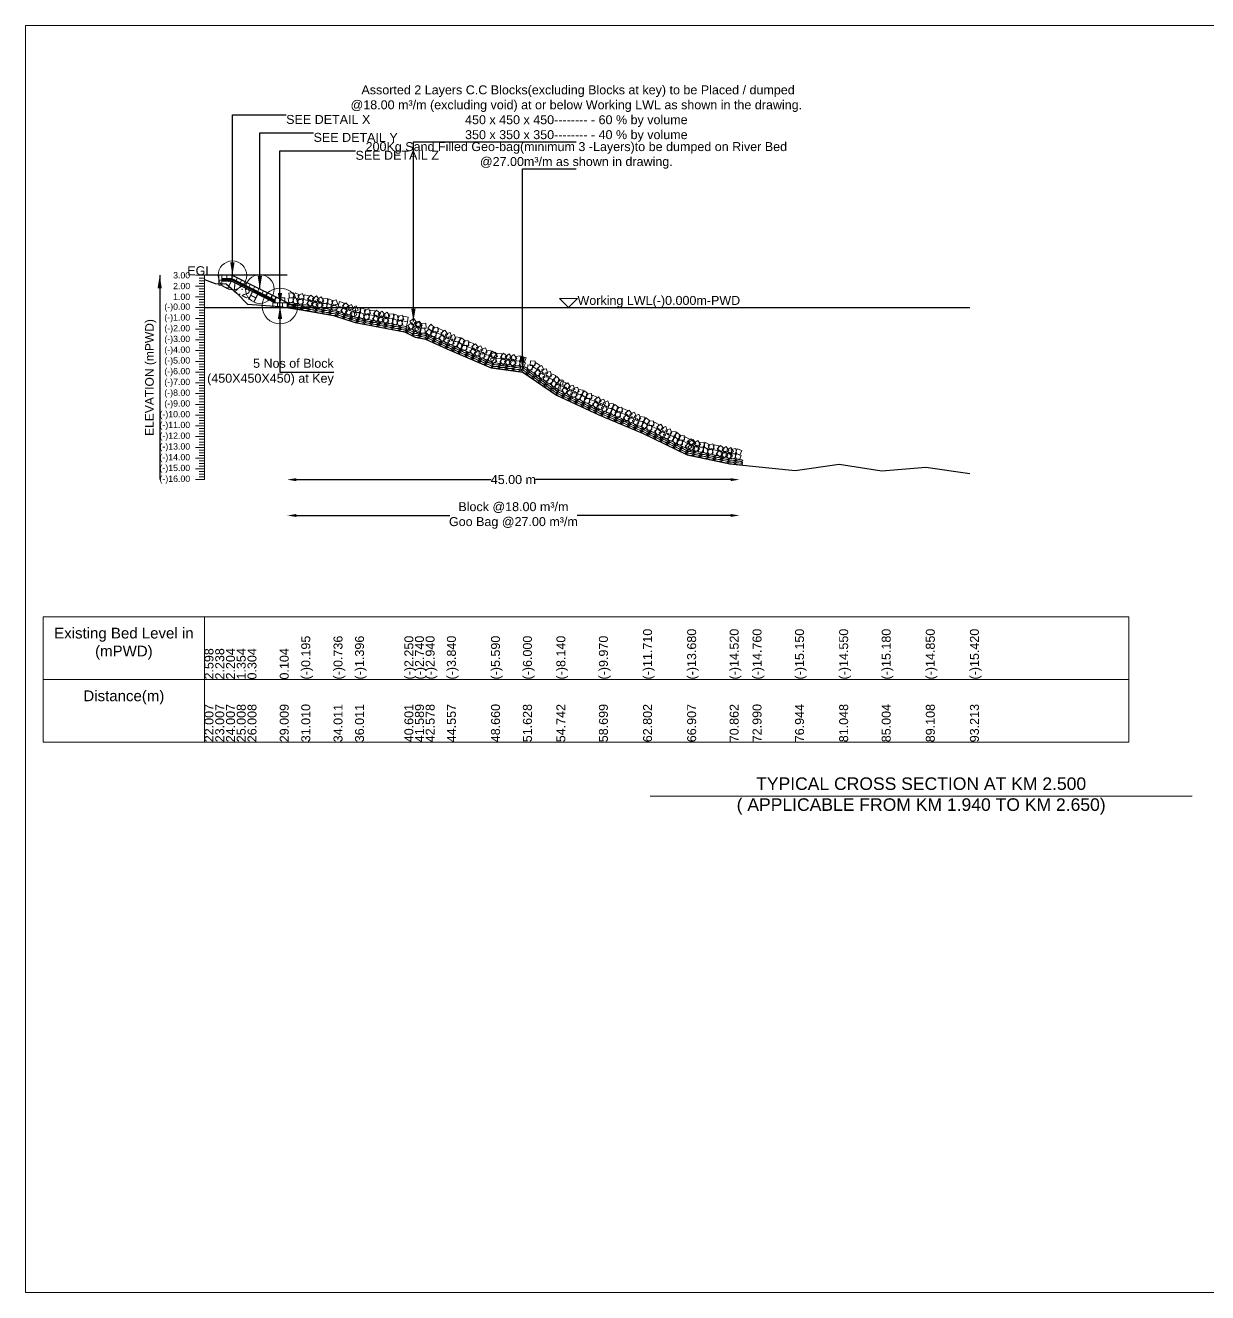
# Model space of a CAD drawing. Header units: inches. Extents: x 89000 to 845029, y -7071 to 0.
# Drawn here: x 235000 to 241599, y -7071 to 0 of the extents above; entities that cross this region are included whole.
import ezdxf

# ---------------------------------------------------------------- set-up
doc = ezdxf.new("R2010")
doc.units = ezdxf.units.IN
doc.header["$LTSCALE"] = 7
doc.header["$MEASUREMENT"] = 0
doc.header["$PDMODE"] = 3
for name, color, linetype, lineweight in [('Cross section Data Border', 7, 'Continuous', 9), ('Cross Section Labels', 7, 'Continuous', 9), ('Existing_Bed_Level for Xsection', 7, 'Continuous', 25), ('Long Section Labels', 7, 'Continuous', 9)]:
    doc.layers.add(name, color=color, linetype=linetype, lineweight=lineweight)
doc.styles.get("Standard").update_dxf_attribs({"font": 'arial.ttf'})
doc.dimstyles.new('Appron Lebeling Style', dxfattribs={"dimtxt": 50, "dimasz": 50, "dimexe": 0.18, "dimexo": 0.0625, "dimgap": 0.09, "dimtad": 0, "dimtih": 1, "dimtoh": 1, "dimdec": 4, "dimzin": 0, "dimdsep": 46, "dimtxsty": 'Standard', "dimcen": 0.09, "dimse1": 1, "dimse2": 1, "dimadec": 0, "dimazin": 0, "dimtfac": 1, "dimtdec": 4, "dimtofl": 0, "dimtmove": 0, "dimatfit": 3, "dimfxl": 1, "dimtolj": 1, "dimtzin": 0, "dimarcsym": 0})
doc.dimstyles.get("Standard").update_dxf_attribs({"dimtxt": 0.18, "dimasz": 0.18, "dimexe": 0.18, "dimexo": 0.0625, "dimgap": 0.09, "dimtad": 0, "dimtih": 1, "dimtoh": 1, "dimdec": 4, "dimzin": 0, "dimdsep": 46, "dimtxsty": 'Standard', "dimcen": 0.09, "dimadec": 0, "dimazin": 0, "dimtfac": 1, "dimtdec": 4, "dimtofl": 0, "dimtmove": 0, "dimatfit": 3, "dimfxl": 1, "dimtolj": 1, "dimtzin": 0, "dimarcsym": 0})

# ---------------------------------------------------------------- blocks, each defined once
blk = doc.blocks.new('*D57')
at = {"layer": 'Cross Section Labels', "color": 0, "lineweight": -2, "transparency": 16777216}
for p, q in [((236511.9, -2534.8), (237600.5, -2534.8)), ((238936.3, -2534.8), (237847.7, -2534.8))]:
    blk.add_line(p, q, dxfattribs=at)
at = {"layer": 'Cross Section Labels', "color": 0, "transparency": 16777216}
for points in [[(236511.9, -2526.5), (236511.9, -2543.1), (236461.9, -2534.8)], [(238936.3, -2526.5), (238936.3, -2543.1), (238986.3, -2534.8)]]:
    blk.add_solid(points, dxfattribs=at)
at = {"layer": 'Defpoints', "color": 0, "transparency": 16777216}
for p in [(236461.9, -1574.8), (238986.3, -2452.2), (238986.3, -2534.8)]:
    blk.add_point(p, dxfattribs=at)
at = {"layer": 'Cross Section Labels', "color": 0, "transparency": 16777216, "insert": (237724.1, -2534.8), "char_height": 50, "attachment_point": 5}
blk.add_mtext('\\A1;45.00 m', dxfattribs=at)
blk = doc.blocks.new('*D58')
at = {"layer": 'Cross Section Labels', "color": 0, "lineweight": -2, "transparency": 16777216}
for p, q in [((236511.9, -2734.8), (237368.5, -2734.8)), ((238936.3, -2734.8), (238079.7, -2734.8))]:
    blk.add_line(p, q, dxfattribs=at)
at = {"layer": 'Cross Section Labels', "color": 0, "transparency": 16777216}
for points in [[(236511.9, -2726.5), (236511.9, -2743.1), (236461.9, -2734.8)], [(238936.3, -2726.5), (238936.3, -2743.1), (238986.3, -2734.8)]]:
    blk.add_solid(points, dxfattribs=at)
at = {"layer": 'Defpoints', "color": 0, "transparency": 16777216}
for p in [(236461.9, -1574.8), (238986.3, -2452.2), (238986.3, -2734.8)]:
    blk.add_point(p, dxfattribs=at)
at = {"layer": 'Cross Section Labels', "color": 0, "transparency": 16777216, "insert": (237724.1, -2734.8), "char_height": 50, "attachment_point": 5}
blk.add_mtext('\\A1;Block @18.00 m³/m ^JGoo Bag @27.00 m³/m ', dxfattribs=at)

msp = doc.modelspace()

# ---------------------------------------------------------------- linework, layer by layer
at = {"layer": 'Cross section Data Border'}
msp.add_lwpolyline([(235100, -3300), (241160.05038, -3300), (241160.05038, -4000), (235100, -4000)], close=True, dxfattribs=at)
for points in [[(236000, -3300), (236000, -4000)], [(235100, -3650), (241160.05038, -3650)]]:
    msp.add_lwpolyline(points, dxfattribs=at)
at = {"layer": 'Cross Section Labels'}
for points in [[(235000, 0), (245000, 0), (245000, -7071), (235000, -7071)], [(238031.88248, -1574.8), (238081.88248, -1524.8), (237981.88248, -1524.8)]]:
    msp.add_lwpolyline(points, close=True, dxfattribs=at)
msp.add_lwpolyline([(238488, -4300), (240000, -4300), (241512, -4300)], dxfattribs=at)
for centre, radius in [((236155.88248, -1394.8), 80), ((236308.88248, -1471.3), 80), ((236421.38248, -1565.8), 100)]:
    msp.add_circle(centre, radius, dxfattribs=at)
at = {"layer": 'Existing_Bed_Level for Xsection'}
for points in [[(236461.88248, -1394.8), (236000, -1394.8)], [(236515.88248, -1574.8), (236159.6831, -1396.70031), (236155.88248, -1394.8), (236151.63325, -1394.8), (236097.63325, -1394.8)], [(236097.63325, -1412.8), (236151.63325, -1412.8), (236394.38248, -1534.17461)], [(236000, -1418.92), (236060.01863, -1440.52), (236120.03725, -1442.56), (236180.05588, -1493.56), (236240.07451, -1556.56), (236420.13039, -1568.56), (236540.16764, -1586.5), (236720.22353, -1618.96), (236840.26078, -1658.56), (237115.67264, -1709.8), (237174.95808, -1739.2), (237234.27688, -1751.2), (237353.0057, -1805.2), (237599.20128, -1910.2), (237777.26973, -1934.8), (237964.13487, -2063.2), (238201.53376, -2173), (238447.70178, -2277.4), (238694.01958, -2395.6), (238931.30704, -2446), (239058.96779, -2460.4), (239296.21244, -2483.8), (239542.48844, -2447.8), (239779.82863, -2485.6), (240026.04795, -2465.8), (240272.37027, -2500)], [(236097.63325, -1418.8), (236150.21685, -1418.8), (236394.38248, -1540.88282)], [(236097.63325, -1424.8), (236148.80044, -1424.8), (236394.38248, -1547.59102)], [(236000, -1574.8), (240272.37027, -1574.8)]]:
    msp.add_lwpolyline(points, dxfattribs=at)
at = {"layer": 'Long Section Labels'}
for points in [[(236000, -1394.8), (235950, -1394.8)], [(236000, -1409.8), (235970, -1409.8)], [(236000, -2534.8), (236000, -2474.8), (236000, -2414.8), (236000, -2354.8), (236000, -2294.8), (236000, -2234.8), (236000, -2174.8), (236000, -2114.8), (236000, -2054.8), (236000, -1994.8), (236000, -1934.8), (236000, -1874.8), (236000, -1814.8), (236000, -1754.8), (236000, -1694.8), (236000, -1634.8), (236000, -1574.8), (236000, -1514.8), (236000, -1454.8), (236000, -1394.8)], [(236000, -1454.8), (235950, -1454.8)], [(236000, -1424.8), (235970, -1424.8)], [(236000, -1439.8), (235970, -1439.8)], [(236000, -1469.8), (235970, -1469.8)], [(236000, -1484.8), (235970, -1484.8)], [(236000, -1514.8), (235950, -1514.8)], [(236000, -1499.8), (235970, -1499.8)], [(236000, -1529.8), (235970, -1529.8)], [(236000, -1544.8), (235970, -1544.8)], [(236000, -1574.8), (235950, -1574.8)], [(236000, -1559.8), (235970, -1559.8)], [(236000, -1589.8), (235970, -1589.8)], [(236000, -1604.8), (235970, -1604.8)], [(236000, -1619.8), (235970, -1619.8)], [(236000, -1634.8), (235950, -1634.8)], [(236000, -1694.8), (235950, -1694.8)], [(236000, -1649.8), (235970, -1649.8)], [(236000, -1664.8), (235970, -1664.8)], [(236000, -1679.8), (235970, -1679.8)], [(236000, -1754.8), (235950, -1754.8)], [(236000, -1709.8), (235970, -1709.8)], [(236000, -1724.8), (235970, -1724.8)], [(236000, -1739.8), (235970, -1739.8)], [(236000, -1814.8), (235950, -1814.8)], [(236000, -1769.8), (235970, -1769.8)], [(236000, -1784.8), (235970, -1784.8)], [(236000, -1799.8), (235970, -1799.8)], [(236000, -1829.8), (235970, -1829.8)], [(236000, -1874.8), (235950, -1874.8)], [(236000, -1844.8), (235970, -1844.8)], [(236000, -1859.8), (235970, -1859.8)], [(236000, -1889.8), (235970, -1889.8)], [(236000, -1904.8), (235970, -1904.8)], [(236000, -1934.8), (235950, -1934.8)], [(236000, -1919.8), (235970, -1919.8)], [(236000, -1949.8), (235970, -1949.8)], [(236000, -1964.8), (235970, -1964.8)], [(236000, -1979.8), (235970, -1979.8)], [(236000, -1994.8), (235950, -1994.8)], [(236000, -2009.8), (235970, -2009.8)], [(236000, -2024.8), (235970, -2024.8)], [(236000, -2039.8), (235970, -2039.8)], [(236000, -2054.8), (235950, -2054.8)], [(236000, -2114.8), (235950, -2114.8)], [(236000, -2069.8), (235970, -2069.8)], [(236000, -2084.8), (235970, -2084.8)], [(236000, -2099.8), (235970, -2099.8)], [(236000, -2174.8), (235950, -2174.8)], [(236000, -2129.8), (235970, -2129.8)], [(236000, -2144.8), (235970, -2144.8)], [(236000, -2159.8), (235970, -2159.8)], [(236000, -2189.8), (235970, -2189.8)], [(236000, -2234.8), (235950, -2234.8)], [(236000, -2204.8), (235970, -2204.8)], [(236000, -2219.8), (235970, -2219.8)], [(236000, -2249.8), (235970, -2249.8)], [(236000, -2294.8), (235950, -2294.8)], [(236000, -2264.8), (235970, -2264.8)], [(236000, -2279.8), (235970, -2279.8)], [(236000, -2309.8), (235970, -2309.8)], [(236000, -2324.8), (235970, -2324.8)], [(236000, -2354.8), (235950, -2354.8)], [(236000, -2339.8), (235970, -2339.8)], [(236000, -2369.8), (235970, -2369.8)], [(236000, -2384.8), (235970, -2384.8)], [(236000, -2399.8), (235970, -2399.8)], [(236000, -2414.8), (235950, -2414.8)], [(236000, -2474.8), (235950, -2474.8)], [(236000, -2429.8), (235970, -2429.8)], [(236000, -2444.8), (235970, -2444.8)], [(236000, -2459.8), (235970, -2459.8)], [(236000, -2534.8), (235950, -2534.8)], [(236000, -2489.8), (235970, -2489.8)], [(236000, -2504.8), (235970, -2504.8)], [(236000, -2519.8), (235970, -2519.8)]]:
    msp.add_lwpolyline(points, dxfattribs=at)
for points in [[(236097.63325, -1394.8), (236079.63325, -1394.8), (236079.63325, -1421.8), (236097.63325, -1421.8)], [(236124.63325, -1394.8), (236097.63325, -1394.8), (236097.63325, -1412.8), (236124.63325, -1412.8)], [(236151.63325, -1394.8), (236124.63325, -1394.8), (236124.63325, -1412.8), (236151.63325, -1412.8)], [(236183.83263, -1408.77508), (236159.6831, -1396.70031), (236151.63325, -1412.8), (236175.78279, -1424.87477)], [(236207.98217, -1420.84984), (236183.83263, -1408.77508), (236175.78279, -1424.87477), (236199.93232, -1436.94953)], [(236097.63325, -1421.8), (236079.63325, -1421.8), (236079.63325, -1448.8), (236097.63325, -1448.8)], [(236232.1317, -1432.92461), (236207.98217, -1420.84984), (236199.93232, -1436.94953), (236224.08186, -1449.0243)], [(236256.28124, -1444.99938), (236232.1317, -1432.92461), (236224.08186, -1449.0243), (236248.23139, -1461.09907)], [(236280.43077, -1457.07415), (236256.28124, -1444.99938), (236248.23139, -1461.09907), (236272.38093, -1473.17384)], [(236304.5803, -1469.14891), (236280.43077, -1457.07415), (236272.38093, -1473.17384), (236296.53046, -1485.2486)], [(236328.72984, -1481.22368), (236304.5803, -1469.14891), (236296.53046, -1485.2486), (236320.67999, -1497.32337)], [(236352.87937, -1493.29845), (236328.72984, -1481.22368), (236320.67999, -1497.32337), (236344.82953, -1509.39814)], [(236377.02891, -1505.37321), (236352.87937, -1493.29845), (236344.82953, -1509.39814), (236368.97906, -1521.4729)], [(236401.17844, -1517.44798), (236377.02891, -1505.37321), (236368.97906, -1521.4729), (236393.1286, -1533.54767)], [(236407.88248, -1547.8), (236380.88248, -1547.8), (236380.88248, -1574.8), (236407.88248, -1574.8)], [(236421.38248, -1520.8), (236394.38248, -1520.8), (236394.38248, -1547.8), (236421.38248, -1547.8)], [(236434.88248, -1547.8), (236407.88248, -1547.8), (236407.88248, -1574.8), (236434.88248, -1574.8)], [(236448.38248, -1520.8), (236421.38248, -1520.8), (236421.38248, -1547.8), (236448.38248, -1547.8)], [(236461.88248, -1547.8), (236434.88248, -1547.8), (236434.88248, -1574.8), (236461.88248, -1574.8)], [(236493.63471, -1518.23606), (236466.80888, -1521.29786), (236469.87068, -1548.1237), (236496.69651, -1545.0619)], [(236497.62563, -1491.53264), (236470.7998, -1494.59444), (236473.8616, -1521.42028), (236500.68743, -1518.35848)], [(236526.22096, -1530.17721), (236501.46252, -1519.40596), (236490.69127, -1544.16439), (236515.4497, -1554.93564)], [(236530.21188, -1503.47379), (236505.45344, -1492.70254), (236494.68219, -1517.46097), (236519.44062, -1528.23223)], [(236542.78293, -1523.6579), (236517.65571, -1533.53832), (236527.53613, -1558.66554), (236552.66335, -1548.78512)], [(236546.77385, -1496.95448), (236521.64663, -1506.83491), (236531.52705, -1531.96213), (236556.65427, -1522.0817)], [(236578.77463, -1534.93145), (236552.20297, -1530.14118), (236547.4127, -1556.71285), (236573.98436, -1561.50312)], [(236583.5649, -1508.35979), (236556.99324, -1503.56952), (236552.20297, -1530.14118), (236578.77463, -1534.93145)], [(236608.68984, -1549.00989), (236588.0628, -1531.58791), (236570.64082, -1552.21495), (236591.26786, -1569.63693)], [(236613.48011, -1522.43823), (236592.85307, -1505.01625), (236575.43109, -1525.64328), (236596.05813, -1543.06526)], [(236619.63171, -1536.61503), (236597.44934, -1552.00798), (236612.84228, -1574.19034), (236635.02465, -1558.7974)], [(236624.42198, -1510.04337), (236602.23961, -1525.43631), (236617.63255, -1547.61868), (236639.81492, -1532.22574)], [(236661.59901, -1563.57271), (236646.18841, -1541.40261), (236624.01831, -1556.81321), (236639.42891, -1578.98331)], [(236666.38928, -1537.00104), (236650.97868, -1514.83094), (236628.80858, -1530.24154), (236644.21918, -1552.41165)], [(236681.70533, -1550.40262), (236654.79971, -1552.65822), (236657.05532, -1579.56384), (236683.96093, -1577.30823)], [(236686.4956, -1523.83095), (236659.58998, -1526.08656), (236661.84559, -1552.99218), (236688.7512, -1550.73657)], [(236713.91865, -1563.31603), (236689.49452, -1551.80683), (236677.98532, -1576.23097), (236702.40945, -1587.74016)], [(236718.70892, -1536.74436), (236694.28479, -1525.23517), (236682.77559, -1549.6593), (236707.19972, -1561.1685)], [(236735.45903, -1530.72487), (236710.04669, -1539.847), (236719.16881, -1565.25933), (236744.58115, -1556.13721)], [(236779.85851, -1549.5487), (236754.21776, -1541.08987), (236745.75894, -1566.73063), (236771.39969, -1575.18945)], [(236807.51116, -1567.67197), (236789.52297, -1547.53681), (236769.3878, -1565.525), (236787.37599, -1585.66017)], [(236730.66876, -1557.29654), (236705.25642, -1566.41866), (236714.37854, -1591.831), (236739.79088, -1582.70887)], [(236771.39969, -1575.18945), (236745.75894, -1566.73063), (236737.30011, -1592.37138), (236762.94087, -1600.83021)], [(236799.05234, -1593.31273), (236781.06414, -1573.17756), (236760.92898, -1591.16576), (236778.91717, -1611.30092)], [(236811.61992, -1582.5697), (236787.50304, -1594.70956), (236799.6429, -1618.82643), (236823.75978, -1606.68657)], [(236820.07874, -1556.92894), (236795.96187, -1569.0688), (236808.10172, -1593.18568), (236832.2186, -1581.04582)], [(236849.4053, -1615.13096), (236837.24624, -1591.02376), (236813.13903, -1603.18282), (236825.29809, -1627.29002)], [(236857.86412, -1589.4902), (236845.70506, -1565.383), (236821.59786, -1577.54206), (236833.75692, -1601.64926)], [(236863.66936, -1601.23866), (236836.75157, -1603.34399), (236838.8569, -1630.26179), (236865.7747, -1628.15646)], [(236868.60793, -1574.69416), (236841.69014, -1576.79949), (236843.79547, -1603.71729), (236870.71326, -1601.61195)], [(236895.81008, -1614.33175), (236871.45059, -1602.68635), (236859.80519, -1627.04584), (236884.16468, -1638.69124)], [(236900.74865, -1587.78725), (236876.38916, -1576.14185), (236864.74376, -1600.50134), (236889.10325, -1612.14674)], [(236912.59353, -1608.40588), (236887.13066, -1617.38596), (236896.11074, -1642.84884), (236921.57361, -1633.86876)], [(236917.5321, -1581.86138), (236892.06922, -1590.84146), (236901.0493, -1616.30434), (236926.51218, -1607.32426)], [(236946.63817, -1619.76296), (236920.09367, -1614.82439), (236915.1551, -1641.3689), (236941.6996, -1646.30746)], [(236951.57674, -1593.21846), (236925.03224, -1588.27989), (236920.09367, -1614.82439), (236946.63817, -1619.76296)], [(236976.4743, -1634.00822), (236955.94486, -1616.47134), (236938.40798, -1637.00077), (236958.93741, -1654.53766)], [(236981.41287, -1607.46372), (236960.88343, -1589.92684), (236943.34655, -1610.45627), (236963.87598, -1627.99316)], [(236987.48521, -1621.67466), (236965.21723, -1636.9435), (236980.48607, -1659.21147), (237002.75404, -1643.94263)], [(236992.42378, -1595.13016), (236970.1558, -1610.399), (236985.42464, -1632.66697), (237007.69261, -1617.39813)], [(237034.23989, -1622.32175), (237018.95333, -1600.06595), (236996.69752, -1615.35251), (237011.98409, -1637.60832)], [(237054.41944, -1609.26414), (237027.50165, -1611.36947), (237029.60698, -1638.28726), (237056.52477, -1636.18193)], [(237086.56015, -1622.35722), (237062.20067, -1610.71182), (237050.55527, -1635.07131), (237074.91475, -1646.71671)], [(237103.34361, -1616.43136), (237077.88073, -1625.41144), (237086.86081, -1650.87432), (237112.32369, -1641.89424)], [(237137.38825, -1627.78844), (237110.84375, -1622.84987), (237105.90518, -1649.39437), (237132.44968, -1654.33294)], [(237029.30133, -1648.86626), (237014.01476, -1626.61045), (236991.75895, -1641.89701), (237007.04552, -1664.15282)], [(237049.48087, -1635.80864), (237022.56308, -1637.91397), (237024.66841, -1664.83176), (237051.5862, -1662.72643)], [(237081.62159, -1648.90173), (237057.2621, -1637.25633), (237045.6167, -1661.61581), (237069.97619, -1673.26121)], [(237098.40504, -1642.97586), (237072.94216, -1651.95594), (237081.92224, -1677.41882), (237107.38512, -1668.43874)], [(237132.44968, -1654.33294), (237105.90518, -1649.39437), (237100.96661, -1675.93887), (237127.51111, -1680.87744)], [(237171.76632, -1682.86447), (237156.8023, -1660.39053), (237134.32836, -1675.35456), (237149.29238, -1697.8285)], [(237183.7618, -1658.67546), (237168.79778, -1636.20152), (237146.32384, -1651.16554), (237161.28786, -1673.63948)], [(237185.72525, -1674.00415), (237160.13552, -1682.6161), (237168.74747, -1708.20583), (237194.3372, -1699.59388)], [(237197.72073, -1649.81514), (237172.131, -1658.42708), (237180.74294, -1684.01681), (237206.33267, -1675.40487)], [(237209.93779, -1701.2752), (237195.00156, -1678.78278), (237172.50914, -1693.71902), (237187.44537, -1716.21144)], [(237215.29136, -1674.81127), (237200.35512, -1652.31886), (237177.8627, -1667.25509), (237192.79894, -1689.74751)], [(237230.3193, -1688.53513), (237203.37185, -1690.21876), (237205.05548, -1717.16622), (237232.00293, -1715.48259)], [(237235.67287, -1662.07121), (237208.72541, -1663.75483), (237210.40904, -1690.70229), (237237.3565, -1689.01866)], [(237272.58733, -1709.69402), (237251.744, -1692.53141), (237234.58138, -1713.37474), (237255.42472, -1730.53736)], [(237283.76556, -1685.11665), (237262.92223, -1667.95404), (237245.75961, -1688.79737), (237266.60295, -1705.95999)], [(237301.48163, -1683.40161), (237274.60633, -1685.99357), (237277.19829, -1712.86887), (237304.07359, -1710.27691)], [(237331.79513, -1702.6139), (237307.21776, -1691.43567), (237296.03953, -1716.01304), (237320.6169, -1727.19127)], [(237290.3034, -1707.97898), (237263.4281, -1710.57094), (237266.02006, -1737.44624), (237292.89536, -1734.85428)], [(237320.6169, -1727.19127), (237296.03953, -1716.01304), (237284.8613, -1740.59041), (237309.43867, -1751.76864)], [(237346.15076, -1748.1947), (237330.4421, -1726.23478), (237308.48218, -1741.94345), (237324.19085, -1763.90336)], [(237357.32899, -1723.61733), (237341.62033, -1701.65741), (237319.66041, -1717.36608), (237335.36908, -1739.32599)], [(237359.80496, -1738.87163), (237334.51817, -1748.33618), (237343.98272, -1773.62298), (237369.26952, -1764.15842)], [(237370.98319, -1714.29425), (237345.6964, -1723.75881), (237355.16095, -1749.04561), (237380.44775, -1739.58105)], [(237393.13304, -1774.36236), (237383.05142, -1749.31519), (237358.00425, -1759.3968), (237368.08587, -1784.44398)], [(237403.72518, -1749.52677), (237393.64356, -1724.47959), (237368.59638, -1734.56121), (237378.678, -1759.60839)], [(237415.66898, -1766.00491), (237388.93743, -1762.20698), (237385.1395, -1788.93853), (237411.87105, -1792.73646)], [(237426.26111, -1741.16932), (237399.52956, -1737.37139), (237395.73163, -1764.10294), (237422.46318, -1767.90087)], [(237454.78594, -1760.93769), (237433.54139, -1744.27429), (237416.87799, -1765.51884), (237438.12254, -1782.18224)], [(237472.45634, -1758.80293), (237445.65008, -1762.03161), (237448.87877, -1788.83787), (237475.68503, -1785.60919)], [(237503.21701, -1777.29081), (237478.38142, -1766.69867), (237467.78929, -1791.53427), (237492.62488, -1802.1264)], [(237444.19381, -1785.77328), (237422.94926, -1769.10988), (237406.28585, -1790.35443), (237427.5304, -1807.01783)], [(237461.86421, -1783.63852), (237435.05795, -1786.86721), (237438.28663, -1813.67347), (237465.09289, -1810.44478)], [(237492.62488, -1802.1264), (237467.78929, -1791.53427), (237457.19715, -1816.36986), (237482.03274, -1826.96199)], [(237518.64973, -1822.51828), (237502.42462, -1800.93714), (237480.84348, -1817.16225), (237497.06859, -1838.74339)], [(237529.24187, -1797.68269), (237513.01676, -1776.10155), (237491.43561, -1792.32666), (237507.66073, -1813.9078)], [(237532.07896, -1812.87397), (237507.02377, -1822.93564), (237517.08543, -1847.99084), (237542.14063, -1837.92917)], [(237542.6711, -1788.03838), (237517.6159, -1798.10005), (237527.67757, -1823.15524), (237552.73277, -1813.09357)], [(237566.98219, -1848.50732), (237556.90057, -1823.46014), (237531.85339, -1833.54176), (237541.93501, -1858.58894)], [(237577.57432, -1823.67173), (237567.49271, -1798.62455), (237542.44553, -1808.70617), (237552.52715, -1833.75334)], [(237589.51812, -1840.14987), (237562.78657, -1836.35194), (237558.98864, -1863.08349), (237585.72019, -1866.88142)], [(237600.11026, -1815.31428), (237573.37871, -1811.51634), (237569.58078, -1838.24789), (237596.31233, -1842.04582)], [(237628.63509, -1835.08265), (237607.39054, -1818.41924), (237590.72713, -1839.66379), (237611.97168, -1856.3272)], [(237624.35411, -1823.28607), (237599.33786, -1833.44418), (237609.49597, -1858.46043), (237634.51222, -1848.30232)], [(237658.89148, -1833.04266), (237632.1455, -1829.34773), (237628.45056, -1856.09371), (237655.19654, -1859.78864)], [(237689.35964, -1845.88061), (237668.03449, -1829.32048), (237651.47436, -1850.64563), (237672.79951, -1867.20576)], [(237699.78322, -1833.04683), (237678.25176, -1849.33781), (237694.54274, -1870.86927), (237716.0742, -1854.57829)], [(237742.82226, -1858.25817), (237726.51414, -1836.73968), (237704.99566, -1853.0478), (237721.30378, -1874.56629)], [(237618.04295, -1859.91824), (237596.7984, -1843.25484), (237580.135, -1864.49939), (237601.37955, -1881.16279)], [(237620.65918, -1850.03205), (237595.64293, -1860.19016), (237605.80103, -1885.20641), (237630.81729, -1875.0483)], [(237655.19654, -1859.78864), (237628.45056, -1856.09371), (237624.75563, -1882.83969), (237651.50161, -1886.53462)], [(237685.66471, -1872.62659), (237664.33956, -1856.06646), (237647.77943, -1877.39161), (237669.10458, -1893.95174)], [(237696.08829, -1859.79281), (237674.55683, -1876.08379), (237690.84781, -1897.61525), (237712.37927, -1881.32427)], [(237739.12733, -1885.00415), (237722.81921, -1863.48566), (237701.30073, -1879.79378), (237717.60885, -1901.31227)], [(237758.67579, -1871.0194), (237731.88551, -1874.37812), (237735.24422, -1901.1684), (237762.0345, -1897.80968)], [(237762.37073, -1844.27342), (237735.58045, -1847.63214), (237738.93916, -1874.42241), (237765.72944, -1871.0637)], [(237791.39229, -1882.59892), (237766.51608, -1872.10253), (237756.01969, -1896.97874), (237780.8959, -1907.47513)], [(237795.08722, -1855.85294), (237770.21101, -1845.35655), (237759.71462, -1870.23276), (237784.59083, -1880.72915)], [(237831.03482, -1895.86442), (237804.1191, -1893.73273), (237801.98741, -1920.64845), (237828.90313, -1922.78014)], [(237846.32545, -1873.61141), (237819.40974, -1871.47972), (237817.27805, -1898.39544), (237844.19376, -1900.52713)], [(237857.53595, -1920.06588), (237835.28294, -1904.77525), (237819.9923, -1927.02826), (237842.24531, -1942.31889)], [(237872.82658, -1897.81287), (237850.57357, -1882.52223), (237835.28294, -1904.77525), (237857.53595, -1920.06588)], [(237894.30905, -1922.94503), (237882.66811, -1898.58341), (237858.30649, -1910.22436), (237869.94743, -1934.58597)], [(237879.01842, -1945.19804), (237867.37747, -1920.83642), (237843.01586, -1932.47737), (237854.6568, -1956.83898)], [(237894.08852, -1938.39739), (237867.5392, -1943.30996), (237872.45177, -1969.85929), (237899.0011, -1964.94671)], [(237909.37916, -1916.14438), (237882.82983, -1921.05695), (237887.74241, -1947.60628), (237914.29173, -1942.6937)], [(237921.26272, -1980.22482), (237916.329, -1953.67941), (237889.7836, -1958.61313), (237894.71731, -1985.15853)], [(237936.55335, -1957.97181), (237931.61964, -1931.4264), (237905.07423, -1936.36012), (237910.00795, -1962.90552)], [(237945.00571, -1976.48508), (237919.55164, -1967.48007), (237910.54663, -1992.93414), (237936.0007, -2001.93915)], [(237960.29634, -1954.23207), (237934.84227, -1945.22706), (237925.83726, -1970.68113), (237951.29133, -1979.68614)], [(237984.3527, -1979.24699), (237966.81957, -1958.71435), (237946.28693, -1976.24748), (237963.82006, -1996.78012)], [(238002.09653, -1980.64585), (237975.18081, -1978.51416), (237973.04912, -2005.42988), (237999.96484, -2007.56157)], [(237969.06207, -2001.5), (237951.52893, -1980.96736), (237930.99629, -1998.50049), (237948.52943, -2019.03313)], [(237986.80589, -2002.89886), (237959.89018, -2000.76717), (237957.75849, -2027.68289), (237984.6742, -2029.81458)], [(238006.5424, -2019.35153), (237982.03659, -2008.01728), (237970.70234, -2032.52309), (237995.20815, -2043.85734)], [(238017.87665, -1994.84571), (237993.37084, -1983.51147), (237982.03659, -2008.01728), (238006.5424, -2019.35153)], [(238031.94222, -2040.51685), (238016.37348, -2018.45752), (237994.31414, -2034.02626), (238009.88289, -2056.0856)], [(238043.27647, -2016.01104), (238027.70773, -1993.95171), (238005.64839, -2009.52045), (238021.21714, -2031.57978)], [(238045.65542, -2031.28077), (238020.30896, -2040.58438), (238029.61257, -2065.93084), (238054.95903, -2056.62723)], [(238056.98967, -2006.77496), (238031.64321, -2016.07857), (238040.94682, -2041.42503), (238066.29328, -2032.12142)], [(238079.47122, -2067.94768), (238070.14743, -2042.60864), (238044.80839, -2051.93243), (238054.13218, -2077.27147)], [(238090.80547, -2043.44187), (238081.48168, -2018.10283), (238056.14264, -2027.42662), (238065.46643, -2052.76566)], [(238113.58255, -2035.76594), (238086.97732, -2031.1658), (238082.37718, -2057.77104), (238108.98242, -2062.37118)], [(238141.49997, -2056.38322), (238120.76616, -2039.08845), (238103.47139, -2059.82226), (238124.2052, -2077.11703)], [(238102.24831, -2060.27175), (238075.64307, -2055.67162), (238071.04293, -2082.27685), (238097.64817, -2086.87699)], [(238130.16572, -2080.88903), (238109.43191, -2063.59426), (238092.13714, -2084.32807), (238112.87095, -2101.62284)], [(238147.89233, -2079.28665), (238121.0011, -2081.70771), (238123.42215, -2108.59895), (238150.31339, -2106.17789)], [(238159.22658, -2054.78084), (238132.33534, -2057.2019), (238134.7564, -2084.09313), (238161.64764, -2081.67208)], [(238178.08308, -2098.69127), (238153.57727, -2087.35702), (238142.24302, -2111.86283), (238166.74884, -2123.19708)], [(238189.41733, -2074.18546), (238164.91152, -2062.85121), (238153.57727, -2087.35702), (238178.08308, -2098.69127)], [(238203.4829, -2119.85659), (238187.91416, -2097.79726), (238165.85483, -2113.366), (238181.42357, -2135.42534)], [(238214.81715, -2095.35078), (238199.24841, -2073.29145), (238177.18908, -2088.86019), (238192.75782, -2110.91952)], [(238217.1961, -2110.62051), (238191.84964, -2119.92412), (238201.15325, -2145.27058), (238226.49971, -2135.96697)], [(238228.53035, -2086.1147), (238203.18389, -2095.41831), (238212.4875, -2120.76477), (238237.83396, -2111.46116)], [(238250.16113, -2145.71259), (238240.02885, -2120.68587), (238215.00212, -2130.81815), (238225.13441, -2155.84487)], [(238260.70299, -2120.85561), (238250.5707, -2095.82889), (238225.54398, -2105.96117), (238235.67626, -2130.9879)], [(238283.22196, -2112.45258), (238256.48278, -2108.70875), (238252.73895, -2135.44793), (238279.47813, -2139.19176)], [(238311.78674, -2132.16319), (238290.50851, -2115.54281), (238273.88813, -2136.82103), (238295.16636, -2153.44141)], [(238272.68011, -2137.30955), (238245.94093, -2133.56572), (238242.1971, -2160.3049), (238268.93628, -2164.04873)], [(238301.24488, -2157.02016), (238279.96665, -2140.39978), (238263.34627, -2161.67801), (238284.6245, -2178.29839)], [(238318.91093, -2154.84965), (238292.11125, -2158.13257), (238295.39418, -2184.93224), (238322.19385, -2181.64932)], [(238329.45278, -2129.99267), (238302.65311, -2133.27559), (238305.93604, -2160.07527), (238332.73571, -2156.79234)], [(238349.70894, -2173.27524), (238324.85197, -2162.73339), (238314.31011, -2187.59036), (238339.16709, -2198.13222)], [(238360.2508, -2148.41827), (238335.39383, -2137.87641), (238324.85197, -2162.73339), (238349.70894, -2173.27524)], [(238375.77501, -2193.61442), (238359.50626, -2172.06615), (238337.95799, -2188.3349), (238354.22674, -2209.88317)], [(238386.31687, -2168.75744), (238370.04812, -2147.20918), (238348.49985, -2163.47793), (238364.7686, -2185.02619)], [(238389.1847, -2183.94295), (238364.14991, -2194.0553), (238374.26226, -2219.09008), (238399.29704, -2208.97773)], [(238399.72655, -2159.08598), (238374.69177, -2169.19833), (238384.80412, -2194.23311), (238409.8389, -2184.12076)], [(238434.70181, -2194.64862), (238424.56953, -2169.6219), (238399.54281, -2179.75418), (238409.67509, -2204.7809)], [(238457.22079, -2186.24558), (238430.48161, -2182.50175), (238426.73778, -2209.24093), (238453.47696, -2212.98476)], [(238485.78557, -2205.95619), (238464.50734, -2189.33581), (238447.88696, -2210.61404), (238469.16519, -2227.23442)], [(238424.15996, -2219.5056), (238414.02767, -2194.47887), (238389.00095, -2204.61116), (238399.13323, -2229.63788)], [(238446.67893, -2211.10256), (238419.93975, -2207.35873), (238416.19592, -2234.09791), (238442.9351, -2237.84174)], [(238475.24371, -2230.81317), (238453.96548, -2214.19279), (238437.3451, -2235.47101), (238458.62333, -2252.0914)], [(238495.11815, -2230.78747), (238468.19525, -2232.82639), (238470.23416, -2259.7493), (238497.15707, -2257.71038)], [(238506.79928, -2206.4451), (238479.87637, -2208.48401), (238481.91529, -2235.40692), (238508.83819, -2233.368)], [(238525.03029, -2250.61888), (238500.68791, -2238.93776), (238489.00678, -2263.28014), (238513.34916, -2274.96126)], [(238536.71141, -2226.27651), (238512.36903, -2214.59538), (238500.68791, -2238.93776), (238525.03029, -2250.61888)], [(238550.12697, -2272.14279), (238534.87307, -2249.86458), (238512.59486, -2265.11848), (238527.84876, -2287.39669)], [(238561.80809, -2247.80041), (238546.55419, -2225.5222), (238524.27598, -2240.7761), (238539.52988, -2263.05431)], [(238575.65107, -2238.76001), (238550.17504, -2247.70273), (238559.11776, -2273.17875), (238584.59378, -2264.23604)], [(238608.94274, -2275.90345), (238599.97974, -2250.43456), (238574.51084, -2259.39756), (238583.47384, -2284.86645)], [(238563.96994, -2263.10239), (238538.49392, -2272.0451), (238547.43663, -2297.52113), (238572.91266, -2288.57841)], [(238597.26161, -2300.24583), (238588.29861, -2274.77694), (238562.82972, -2283.73993), (238571.79272, -2309.20883)], [(238620.14541, -2292.89415), (238593.60818, -2287.91664), (238588.63068, -2314.45387), (238615.1679, -2319.43137)], [(238631.82653, -2268.55177), (238605.28931, -2263.57426), (238600.3118, -2290.11149), (238626.84903, -2295.089)], [(238647.76721, -2313.90582), (238627.28111, -2296.31834), (238609.69363, -2316.80444), (238630.17973, -2334.39193)], [(238659.44834, -2289.56344), (238638.96223, -2271.97596), (238621.37475, -2292.46207), (238641.86086, -2310.04955)], [(238665.51479, -2312.55535), (238638.59189, -2314.59426), (238640.6308, -2341.51717), (238667.55371, -2339.47825)], [(238677.19592, -2288.21297), (238650.27301, -2290.25189), (238652.31193, -2317.17479), (238679.23483, -2315.13587)], [(238695.42693, -2332.38676), (238671.08455, -2320.70563), (238659.40342, -2345.04801), (238683.7458, -2356.72913)], [(238707.10805, -2308.04438), (238682.76567, -2296.36325), (238671.08455, -2320.70563), (238695.42693, -2332.38676)], [(238720.52361, -2353.91066), (238705.26971, -2331.63245), (238682.9915, -2346.88635), (238698.2454, -2369.16456)], [(238732.20473, -2329.56829), (238716.95083, -2307.29008), (238694.67262, -2322.54397), (238709.92652, -2344.82218)], [(238726.87173, -2310.37392), (238704.22396, -2325.07353), (238718.92358, -2347.7213), (238741.57134, -2333.02168)], [(238767.98532, -2338.61649), (238753.26768, -2315.98043), (238730.63163, -2330.69808), (238745.34927, -2353.33413)], [(238788.4893, -2326.07446), (238761.52679, -2327.49696), (238762.9493, -2354.45946), (238789.9118, -2353.03696)], [(238820.28788, -2339.97785), (238796.23134, -2327.71887), (238783.97236, -2351.77542), (238808.0289, -2364.0344)], [(238721.26205, -2336.78474), (238698.61429, -2351.48436), (238713.3139, -2374.13212), (238735.96167, -2359.43251)], [(238762.37565, -2365.02731), (238747.658, -2342.39126), (238725.02195, -2357.1089), (238739.7396, -2379.74495)], [(238782.87962, -2352.48528), (238755.91712, -2353.90778), (238757.33962, -2380.87028), (238784.30212, -2379.44778)], [(238814.67821, -2366.38867), (238790.62166, -2354.12969), (238778.36268, -2378.18624), (238802.41923, -2390.44522)], [(238831.60645, -2360.89004), (238805.92417, -2369.22195), (238814.25609, -2394.90422), (238839.93836, -2386.57231)], [(238837.21612, -2334.47921), (238811.53385, -2342.81113), (238819.86576, -2368.4934), (238845.54804, -2360.16149)], [(238865.35234, -2373.10623), (238838.94152, -2367.49656), (238833.33184, -2393.90738), (238859.74266, -2399.51705)], [(238870.96201, -2346.69541), (238844.55119, -2341.08573), (238838.94152, -2367.49656), (238865.35234, -2373.10623)], [(238894.81788, -2388.10303), (238874.73946, -2370.05151), (238856.68795, -2390.12993), (238876.76637, -2408.18144)], [(238900.42755, -2361.6922), (238880.34913, -2343.64069), (238862.29762, -2363.71911), (238882.37604, -2381.77062)], [(238906.13781, -2376.05246), (238883.49004, -2390.75208), (238898.18966, -2413.39984), (238920.83743, -2398.70023)], [(238911.74748, -2349.64164), (238889.09972, -2364.34126), (238903.79934, -2386.98902), (238926.4471, -2372.28941)], [(238947.25141, -2404.29503), (238932.53376, -2381.65898), (238909.89771, -2396.37663), (238924.61535, -2419.01268)], [(238952.86108, -2377.88421), (238938.14344, -2355.24816), (238915.50738, -2369.9658), (238930.22503, -2392.60186)], [(238962.33228, -2388.47911), (238935.63415, -2392.50528), (238939.66033, -2419.20341), (238966.35846, -2415.17724)], [(238965.35866, -2361.64926), (238938.66053, -2365.67543), (238942.68671, -2392.37356), (238969.38483, -2388.34738)], [(238995.32754, -2399.23864), (238970.19716, -2389.36626), (238960.32478, -2414.49664), (238985.45516, -2424.36902)], [(238998.35392, -2372.40878), (238973.22353, -2362.53641), (238963.35116, -2387.66679), (238988.48154, -2397.53917)]]:
    msp.add_lwpolyline(points, close=True, dxfattribs=at)
for centre, major_axis in [((236485.40034, -1552.53161), (19.74866, -2.95151)), ((236524.89767, -1558.43463), (19.74866, -2.95151)), ((236482.38498, -1572.70753), (19.74866, -2.95151)), ((236483.89266, -1562.61957), (19.74866, -2.95151)), ((236521.8823, -1578.61055), (19.74866, -2.95151)), ((236523.38998, -1568.52259), (19.74866, -2.95151)), ((236561.42967, -1585.15085), (19.65122, -3.54267)), ((236563.23933, -1575.11267), (19.65122, -3.54267)), ((236565.04899, -1565.07448), (19.65122, -3.54267)), ((236600.73212, -1592.23619), (19.65122, -3.54267)), ((236602.54177, -1582.19801), (19.65122, -3.54267)), ((236604.35143, -1572.15982), (19.65122, -3.54267)), ((236640.03456, -1599.32153), (19.65122, -3.54267)), ((236641.84422, -1589.28335), (19.65122, -3.54267)), ((236643.65387, -1579.24516), (19.65122, -3.54267)), ((236679.337, -1606.40687), (19.65122, -3.54267)), ((236681.14666, -1596.36869), (19.65122, -3.54267)), ((236682.95632, -1586.3305), (19.65122, -3.54267)), ((236718.63945, -1613.49221), (19.65122, -3.54267)), ((236720.4491, -1603.45403), (19.65122, -3.54267)), ((236722.25876, -1593.41585), (19.65122, -3.54267)), ((236757.34512, -1625.83597), (18.96276, -6.25577)), ((236760.54067, -1616.14946), (18.96276, -6.25577)), ((236763.73623, -1606.46295), (18.96276, -6.25577)), ((236798.4662, -1628.661), (18.96276, -6.25577)), ((236801.66175, -1618.97449), (18.96276, -6.25577)), ((236839.58728, -1631.48603), (18.96276, -6.25577)), ((236795.27064, -1638.34751), (18.96276, -6.25577)), ((236833.19617, -1650.85904), (18.96276, -6.25577)), ((236836.39172, -1641.17254), (18.96276, -6.25577)), ((236871.48818, -1659.1823), (19.63113, -3.65235)), ((236873.35386, -1649.15438), (19.63113, -3.65235)), ((236875.21954, -1639.12645), (19.63113, -3.65235)), ((236910.75044, -1666.48699), (19.63113, -3.65235)), ((236912.61613, -1656.45907), (19.63113, -3.65235)), ((236914.48181, -1646.43115), (19.63113, -3.65235)), ((236950.01271, -1673.79168), (19.63113, -3.65235)), ((236951.87839, -1663.76376), (19.63113, -3.65235)), ((236953.74407, -1653.73584), (19.63113, -3.65235)), ((236989.27498, -1681.09637), (19.63113, -3.65235)), ((236991.14066, -1671.06845), (19.63113, -3.65235)), ((236993.00634, -1661.04053), (19.63113, -3.65235)), ((237028.53724, -1688.40106), (19.63113, -3.65235)), ((237030.40293, -1678.37314), (19.63113, -3.65235)), ((237032.26861, -1668.34522), (19.63113, -3.65235)), ((237067.79951, -1695.70575), (19.63113, -3.65235)), ((237069.66519, -1685.67783), (19.63113, -3.65235)), ((237071.53087, -1675.64991), (19.63113, -3.65235)), ((237107.06178, -1703.01045), (19.63113, -3.65235)), ((237108.92746, -1692.98252), (19.63113, -3.65235)), ((237110.79314, -1682.9546), (19.63113, -3.65235)), ((237154.08312, -1700.38466), (17.88912, -8.87132)), ((237145.01987, -1718.6608), (17.88912, -8.87132)), ((237149.5515, -1709.52273), (17.88912, -8.87132)), ((237179.87968, -1734.99231), (19.57154, -3.95926)), ((237181.90214, -1724.99483), (19.57154, -3.95926)), ((237183.9246, -1714.99735), (19.57154, -3.95926)), ((237219.02277, -1742.91083), (19.57154, -3.95926)), ((237221.04523, -1732.91335), (19.57154, -3.95926)), ((237223.06768, -1722.91587), (19.57154, -3.95926)), ((237257.63516, -1756.22105), (18.17633, -8.26692)), ((237261.85805, -1746.93627), (18.17633, -8.26692)), ((237266.08094, -1737.65148), (18.17633, -8.26692)), ((237293.98783, -1772.75489), (18.17633, -8.26692)), ((237298.21071, -1763.47011), (18.17633, -8.26692)), ((237302.4336, -1754.18533), (18.17633, -8.26692)), ((237338.78626, -1770.71917), (18.17633, -8.26692)), ((237330.34049, -1789.28874), (18.17633, -8.26692)), ((237334.56338, -1780.00395), (18.17633, -8.26692)), ((237366.70407, -1805.49776), (18.3673, -7.83347)), ((237370.70554, -1796.11542), (18.3673, -7.83347)), ((237374.70702, -1786.73309), (18.3673, -7.83347)), ((237403.43867, -1821.1647), (18.3673, -7.83347)), ((237407.44014, -1811.78237), (18.3673, -7.83347)), ((237411.44162, -1802.40003), (18.3673, -7.83347)), ((237440.17327, -1836.83165), (18.3673, -7.83347)), ((237444.17474, -1827.44932), (18.3673, -7.83347)), ((237448.17622, -1818.06698), (18.3673, -7.83347)), ((237480.90934, -1843.11626), (18.3673, -7.83347)), ((237484.91082, -1833.73393), (18.3673, -7.83347)), ((237476.90787, -1852.4986), (18.3673, -7.83347)), ((237513.64247, -1868.16554), (18.3673, -7.83347)), ((237517.64394, -1858.78321), (18.3673, -7.83347)), ((237521.64542, -1849.40087), (18.3673, -7.83347)), ((237550.37707, -1883.83249), (18.3673, -7.83347)), ((237554.37855, -1874.45016), (18.3673, -7.83347)), ((237558.38002, -1865.06782), (18.3673, -7.83347)), ((237587.11167, -1899.49944), (18.3673, -7.83347)), ((237591.11315, -1890.1171), (18.3673, -7.83347)), ((237595.11462, -1880.73477), (18.3673, -7.83347)), ((237624.28529, -1908.5169), (19.78014, -2.73261)), ((237625.68116, -1898.41286), (19.78014, -2.73261)), ((237627.07702, -1888.30882), (19.78014, -2.73261)), ((237663.84557, -1913.98212), (19.78014, -2.73261)), ((237665.24144, -1903.87808), (19.78014, -2.73261)), ((237666.6373, -1893.77404), (19.78014, -2.73261)), ((237704.80171, -1909.3433), (19.78014, -2.73261)), ((237706.19758, -1899.23926), (19.78014, -2.73261)), ((237744.36199, -1914.80851), (19.78014, -2.73261)), ((237745.75785, -1904.70448), (19.78014, -2.73261)), ((237795.50382, -1916.38949), (16.45734, -11.30827)), ((237703.40585, -1919.44733), (19.78014, -2.73261)), ((237742.96612, -1924.91255), (19.78014, -2.73261)), ((237783.95089, -1933.20288), (16.45734, -11.30827)), ((237789.72735, -1924.79619), (16.45734, -11.30827)), ((237816.86557, -1955.81943), (16.45734, -11.30827)), ((237822.64203, -1947.41273), (16.45734, -11.30827)), ((237828.41849, -1939.00604), (16.45734, -11.30827)), ((237849.78024, -1978.43597), (16.45734, -11.30827)), ((237855.55671, -1970.02928), (16.45734, -11.30827)), ((237861.33317, -1961.62259), (16.45734, -11.30827)), ((237888.47138, -1992.64583), (16.45734, -11.30827)), ((237894.24784, -1984.23914), (16.45734, -11.30827)), ((237882.69492, -2001.05252), (16.45734, -11.30827)), ((237915.60959, -2023.66907), (16.45734, -11.30827)), ((237921.38606, -2015.26238), (16.45734, -11.30827)), ((237927.16252, -2006.85568), (16.45734, -11.30827)), ((237948.52427, -2046.28562), (16.45734, -11.30827)), ((237954.30073, -2037.87893), (16.45734, -11.30827)), ((237960.07719, -2029.47223), (16.45734, -11.30827)), ((237986.43285, -2056.65588), (18.12341, -8.38231)), ((237990.71468, -2047.39813), (18.12341, -8.38231)), ((237982.15103, -2065.91363), (18.12341, -8.38231)), ((238018.39785, -2082.67824), (18.12341, -8.38231)), ((238022.67967, -2073.42049), (18.12341, -8.38231)), ((238026.9615, -2064.16274), (18.12341, -8.38231)), ((238054.64466, -2099.44285), (18.12341, -8.38231)), ((238058.92649, -2090.1851), (18.12341, -8.38231)), ((238063.20832, -2080.92735), (18.12341, -8.38231)), ((238090.89148, -2116.20747), (18.12341, -8.38231)), ((238095.17331, -2106.94972), (18.12341, -8.38231)), ((238099.45514, -2097.69197), (18.12341, -8.38231)), ((238131.42013, -2123.71433), (18.12341, -8.38231)), ((238135.70196, -2114.45658), (18.12341, -8.38231)), ((238171.94877, -2131.22119), (18.12341, -8.38231)), ((238127.1383, -2132.97208), (18.12341, -8.38231)), ((238163.38512, -2149.73669), (18.12341, -8.38231)), ((238167.66695, -2140.47894), (18.12341, -8.38231)), ((238199.63194, -2166.50131), (18.12341, -8.38231)), ((238203.91376, -2157.24356), (18.12341, -8.38231)), ((238208.19559, -2147.9858), (18.12341, -8.38231)), ((238236.19056, -2182.15828), (18.38311, -7.79629)), ((238240.17304, -2172.76786), (18.38311, -7.79629)), ((238244.15552, -2163.37745), (18.38311, -7.79629)), ((238272.95679, -2197.75086), (18.38311, -7.79629)), ((238276.93927, -2188.36044), (18.38311, -7.79629)), ((238280.92175, -2178.97003), (18.38311, -7.79629)), ((238317.68798, -2194.56261), (18.38311, -7.79629)), ((238309.72302, -2213.34343), (18.38311, -7.79629)), ((238313.7055, -2203.95302), (18.38311, -7.79629)), ((238346.48925, -2228.93601), (18.38311, -7.79629)), ((238350.47173, -2219.5456), (18.38311, -7.79629)), ((238354.45421, -2210.15519), (18.38311, -7.79629)), ((238383.25548, -2244.52859), (18.38311, -7.79629)), ((238387.23796, -2235.13818), (18.38311, -7.79629)), ((238391.22043, -2225.74777), (18.38311, -7.79629)), ((238420.0217, -2260.12117), (18.38311, -7.79629)), ((238424.00418, -2250.73076), (18.38311, -7.79629)), ((238427.98666, -2241.34035), (18.38311, -7.79629)), ((238461.26912, -2266.94012), (18.00254, -8.63884)), ((238465.68198, -2257.74412), (18.00254, -8.63884)), ((238456.85625, -2276.13613), (18.00254, -8.63884)), ((238492.86133, -2293.41381), (18.00254, -8.63884)), ((238497.2742, -2284.21781), (18.00254, -8.63884)), ((238501.68707, -2275.0218), (18.00254, -8.63884)), ((238528.86641, -2310.6915), (18.00254, -8.63884)), ((238533.27928, -2301.49549), (18.00254, -8.63884)), ((238537.69215, -2292.29948), (18.00254, -8.63884)), ((238564.87149, -2327.96918), (18.00254, -8.63884)), ((238569.28436, -2318.77317), (18.00254, -8.63884)), ((238573.69723, -2309.57716), (18.00254, -8.63884)), ((238605.28944, -2336.05085), (18.00254, -8.63884)), ((238609.70231, -2326.85484), (18.00254, -8.63884)), ((238645.70739, -2344.13252), (18.00254, -8.63884)), ((238600.87657, -2345.24686), (18.00254, -8.63884)), ((238636.88165, -2362.52454), (18.00254, -8.63884)), ((238641.29452, -2353.32853), (18.00254, -8.63884)), ((238672.88673, -2379.80222), (18.00254, -8.63884)), ((238677.2996, -2370.60621), (18.00254, -8.63884)), ((238681.71247, -2361.4102), (18.00254, -8.63884)), ((238708.82123, -2393.53011), (19.53227, -4.14867)), ((238710.94044, -2383.55269), (19.53227, -4.14867)), ((238713.05965, -2373.57526), (19.53227, -4.14867)), ((238747.88577, -2401.82744), (19.53227, -4.14867)), ((238750.00498, -2391.85002), (19.53227, -4.14867)), ((238752.12419, -2381.8726), (19.53227, -4.14867)), ((238786.95031, -2410.12477), (19.53227, -4.14867)), ((238789.06952, -2400.14735), (19.53227, -4.14867)), ((238791.18873, -2390.16993), (19.53227, -4.14867)), ((238828.13407, -2408.44468), (19.53227, -4.14867)), ((238830.25328, -2398.46726), (19.53227, -4.14867)), ((238869.31782, -2406.76459), (19.53227, -4.14867)), ((238826.01485, -2418.4221), (19.53227, -4.14867)), ((238865.0794, -2426.71944), (19.53227, -4.14867)), ((238867.19861, -2416.74202), (19.53227, -4.14867)), ((238904.14394, -2435.01677), (19.53227, -4.14867)), ((238906.26315, -2425.03935), (19.53227, -4.14867)), ((238908.38236, -2415.06193), (19.53227, -4.14867)), ((238942.89254, -2442.17449), (19.84217, -2.23818)), ((238944.03584, -2432.03877), (19.84217, -2.23818)), ((238945.17914, -2421.90305), (19.84217, -2.23818)), ((238982.57687, -2446.65084), (19.84217, -2.23818)), ((238983.72017, -2436.51512), (19.84217, -2.23818)), ((238984.86347, -2426.3794), (19.84217, -2.23818))]:
    msp.add_ellipse(centre, major_axis=major_axis, ratio=0.255, dxfattribs=at)

# ---------------------------------------------------------------- texts
at = {"layer": 'Cross section Data Border', "char_height": 60, "width": 800, "attachment_point": 5}
for s, insert in [('Existing Bed Level in (mPWD)', (235550, -3450)), ('Distance(m)', (235550, -3750))]:
    msp.add_mtext(s, dxfattribs=dict(at, insert=insert))
at = {"layer": 'Cross Section Labels'}
for s, insert, char_height, attachment_point in [(' Assorted 2 Layers C.C Blocks(excluding Blocks at key) to be Placed / dumped^J@18.00 m³/m (excluding void) at or below Working LWL as shown in the drawing.^J450 x 450 x 450-------- - 60 % by volume^J350 x 350 x 350-------- - 40 % by volume', (238075.44438, -650), 50, 8), ('SEE DETAIL X', (236455.88248, -500), 50, 1), ('SEE DETAIL Y', (236608.88248, -600), 50, 1), ('SEE DETAIL Z', (236842.88248, -700), 50, 1), ('200Kg Sand Filled Geo-bag(minimum 3 -Layers)to be dumped on River Bed^J@27.00m³/m as shown in drawing.', (238075.44438, -800), 50, 8), ('EGL', (236043.63325, -1394.8), 50, 9), ('Working LWL(-)0.000m-PWD', (238081.88248, -1574.8), 50, 7), ('5 Nos of Block ^J(450X450X450) at Key', (236721.38248, -1934.8), 50, 6), ('TYPICAL CROSS SECTION AT KM 2.500^J( APPLICABLE FROM KM 1.940 TO KM 2.650)', (240000, -4300), 70, 5)]:
    msp.add_mtext(s, dxfattribs=dict(at, insert=insert, char_height=char_height, attachment_point=attachment_point))
at = {"layer": 'Cross Section Labels', "insert": (236218.96607, -1459.88282), "char_height": 50, "attachment_point": 2, "rotation": 333.434948823}
msp.add_mtext('1V:2H', dxfattribs=at)
at = {"layer": 'Long Section Labels', "char_height": 35, "attachment_point": 6}
for s, insert in [('3.00', (235920, -1394.8)), ('2.00', (235920, -1454.8)), ('(-)0.00', (235920, -1574.8)), ('1.00', (235920, -1514.8)), ('(-)1.00', (235920, -1634.8)), ('(-)2.00', (235920, -1694.8)), ('(-)3.00', (235920, -1754.8)), ('(-)4.00', (235920, -1814.8)), ('(-)5.00', (235920, -1874.8)), ('(-)6.00', (235920, -1934.8)), ('(-)7.00', (235920, -1994.8)), ('(-)8.00', (235920, -2054.8)), ('(-)9.00', (235920, -2114.8)), ('(-)10.00', (235920, -2174.8)), ('(-)11.00', (235920, -2234.8)), ('(-)12.00', (235920, -2294.8)), ('(-)13.00', (235920, -2354.8)), ('(-)14.00', (235920, -2414.8)), ('(-)15.00', (235920, -2474.8)), ('(-)16.00', (235920, -2534.8))]:
    msp.add_mtext(s, dxfattribs=dict(at, insert=insert))
at = {"layer": 'Long Section Labels', "rotation": 90}
for s, insert, char_height, attachment_point in [('ELEVATION (mPWD)', (235700, -1964.8), 48, 5), ('(-)11.710', (238447.70178, -3650), 50, 1), ('(-)13.680', (238694.01958, -3650), 50, 1), ('(-)14.520', (238931.30704, -3650), 50, 1), ('(-)14.760', (239058.96779, -3650), 50, 1), ('(-)15.150', (239296.21244, -3650), 50, 1), ('(-)14.550', (239542.48844, -3650), 50, 1), ('(-)15.180', (239779.82863, -3650), 50, 1), ('(-)14.850', (240026.04795, -3650), 50, 1), ('(-)15.420', (240272.37027, -3650), 50, 1), ('(-)0.195', (236540.16764, -3650), 50, 1), ('(-)0.736', (236720.22353, -3650), 50, 1), ('(-)1.396', (236840.26078, -3650), 50, 1), ('(-)2.250', (237115.67264, -3650), 50, 1), ('(-)2.740', (237174.95808, -3650), 50, 1), ('(-)2.940', (237234.27688, -3650), 50, 1), ('(-)3.840', (237353.0057, -3650), 50, 1), ('(-)5.590', (237599.20128, -3650), 50, 1), ('(-)6.000', (237777.26973, -3650), 50, 1), ('(-)8.140', (237964.13487, -3650), 50, 1), ('(-)9.970', (238201.53376, -3650), 50, 1), ('2.598', (236000, -3650), 50, 1), ('2.238', (236060.01863, -3650), 50, 1), ('2.204', (236120.03725, -3650), 50, 1), ('1.354', (236180.05588, -3650), 50, 1), ('0.304', (236240.07451, -3650), 50, 1), ('0.104', (236420.13039, -3650), 50, 1), ('22.007', (236000, -4000), 50, 1), ('23.007', (236060.01863, -4000), 50, 1), ('24.007', (236120.03725, -4000), 50, 1), ('25.008', (236180.05588, -4000), 50, 1), ('26.008', (236240.07451, -4000), 50, 1), ('29.009', (236420.13039, -4000), 50, 1), ('31.010', (236540.16764, -4000), 50, 1), ('34.011', (236720.22353, -4000), 50, 1), ('36.011', (236840.26078, -4000), 50, 1), ('40.601', (237115.67264, -4000), 50, 1), ('41.589', (237174.95808, -4000), 50, 1), ('42.578', (237234.27688, -4000), 50, 1), ('44.557', (237353.0057, -4000), 50, 1), ('48.660', (237599.20128, -4000), 50, 1), ('51.628', (237777.26973, -4000), 50, 1), ('54.742', (237964.13487, -4000), 50, 1), ('58.699', (238201.53376, -4000), 50, 1), ('62.802', (238447.70178, -4000), 50, 1), ('66.907', (238694.01958, -4000), 50, 1), ('70.862', (238931.30704, -4000), 50, 1), ('72.990', (239058.96779, -4000), 50, 1), ('76.944', (239296.21244, -4000), 50, 1), ('81.048', (239542.48844, -4000), 50, 1), ('85.004', (239779.82863, -4000), 50, 1), ('89.108', (240026.04795, -4000), 50, 1), ('93.213', (240272.37027, -4000), 50, 1)]:
    msp.add_mtext(s, dxfattribs=dict(at, insert=insert, char_height=char_height, attachment_point=attachment_point))

# ---------------------------------------------------------------- dimensions: what is measured, and where the dimension line sits
at = {"layer": 'Cross Section Labels'}
for base, text, picture, middle in [((238986.298, -2534.8), '45.00 m', '*D57', (237724.09024, -2534.8)), ((238986.298, -2734.8), 'Block @18.00 m³/m ^JGoo Bag @27.00 m³/m ', '*D58', (237724.09024, -2734.8))]:
    dim = msp.add_linear_dim(base=base, p1=(236461.88248, -1574.8), p2=(238986.298, -2452.20292), text=text, dimstyle='Appron Lebeling Style', dxfattribs=at)
    dim.commit()
    dim.dimension.update_dxf_attribs({"geometry": picture, "text_midpoint": middle})

# ---------------------------------------------------------------- leaders
at = {"layer": 'Cross Section Labels', "annotation_type": 0, "has_hookline": 1}
for points, hookline_direction, text_width in [([(236155.88248, -1394.8), (236155.88248, -500), (236455.79248, -500)], 0, 466.13233), ([(236308.88248, -1471.3), (236308.88248, -600), (236608.79248, -600)], 0, 466.03001), ([(236421.38248, -1565.8), (236421.38248, -700), (236842.79248, -700)], 0, 460.91405), ([(237166.06643, -1652.85637), (237166.06643, -650), (238075.35438, -650)], 0, 2510.77763), ([(237775.44438, -1924.46901), (237775.44438, -800), (238075.35438, -800)], 0, 2345.7367), ([(236421.38248, -1565.8), (236421.38248, -1934.8), (236721.47248, -1934.8)], 1, 701.90996)]:
    msp.add_leader(points, dimstyle='Standard', override={"dimasz": 72}, dxfattribs=dict(at, hookline_direction=hookline_direction, text_width=text_width))
at = {"layer": 'Long Section Labels'}
msp.add_leader([(235750, -1394.8), (235750, -2534.8)], dimstyle='Standard', override={"dimasz": 72}, dxfattribs=at)

doc.saveas('drawing.dxf')
